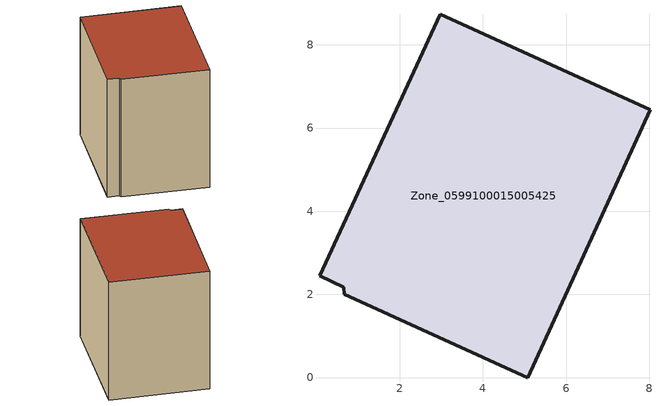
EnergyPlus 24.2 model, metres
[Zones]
Zone_0599100015005425
 floor ground (C_G): 0.07,2.45 2.97,8.73 8.02,6.45 5.08,0 0.66,2 0.65,2.17 z0.77
 wall outside (C_F): 5.08,0 8.02,6.45 2.97,8.73 0.07,2.45 0.65,2.17 0.66,2 5.08,0 z0.77:8
 roof outside (C_R): 2.97,8.73 0.07,2.45 0.65,2.17 0.66,2 5.08,0 8.02,6.45 z8
[BUILDING]
Pand.0599100015005425: North Axis=0; Terrain=City; Loads Convergence Tolerance Value=0.04; Temperature Convergence Tolerance Value=0.4; Solar Distribution=FullExterior; Maximum Number of Warmup Days=25; Minimum Number of Warmup Days=1
[Site:Location]
Rotterdam.The.Hague.AP_ZH_NLD Design_Conditions: Latitude=51.96; Longitude=4.45; Time Zone=1; Elevation=-4.5
[SITE:GROUNDTEMPERATURE:BUILDINGSURFACE]
18, 18, 18, 18, 18, 18, 18, 18, 18, 18, 18, 18
[MATERIAL] Thermal Absorptance=0.9; Solar Absorptance=0.7; Visible Absorptance=0.7
Name | Roughness | Thickness | Conductivity | Density | Specific Heat
G.TI.1965-1974 | MediumSmooth | 0.15 | 0.882353 | 540 | 1210
F.TI.1965-1974 | Rough | 0.3 | 0.697674 | 1920 | 840
R.TI.1965-1974 | MediumRough | 0.2 | 0.232558 | 1500 | 1000
[CONSTRUCTION]
C_G: G.TI.1965-1974
C_F: F.TI.1965-1974
C_R: R.TI.1965-1974
[ZONE]
Zone_0599100015005425: Type=1; Multiplier=1; Ceiling Height=Autocalculate; Volume=Autocalculate; Floor Area=autocalculate; Part of Total Floor Area=Yes
[ZONEINFILTRATION:DESIGNFLOWRATE]
Infil_Zone_0599100015005425: Zone or ZoneList or Space or SpaceList=Zone_0599100015005425; Schedule=AlwaysOn; Design Flow Rate Calculation Method=Flow/Area; Flow Rate per Floor Area=0.003; Constant Term Coefficient=1; Temperature Term Coefficient=0; Velocity Term Coefficient=0; Velocity Squared Term Coefficient=0
[HVACTEMPLATE:ZONE:IDEALLOADSAIRSYSTEM]
Zone_0599100015005425: Maximum Heating Supply Air Temperature=50; Minimum Cooling Supply Air Temperature=13; Maximum Heating Supply Air Humidity Ratio=0.0156; Minimum Cooling Supply Air Humidity Ratio=0.0077; Heating Limit=NoLimit; Cooling Limit=NoLimit; Dehumidification Control Type=ConstantSensibleHeatRatio; Cooling Sensible Heat Ratio=0.7; Dehumidification Setpoint=60; Humidification Control Type=None; Humidification Setpoint=30; Outdoor Air Method=None; Outdoor Air Flow Rate per Person=0.00944; Outdoor Air Flow Rate per Zone Floor Area=0; Outdoor Air Flow Rate per Zone=0; Demand Controlled Ventilation Type=None; Outdoor Air Economizer Type=NoEconomizer; Heat Recovery Type=None; Sensible Heat Recovery Effectiveness=0.7; Latent Heat Recovery Effectiveness=0.65
[ZONECONTROL:THERMOSTAT]
ThermostatControl_Zone_0599100015005425: Zone or ZoneList=Zone_0599100015005425; Control Type Schedule=DualSetpointControlType; Control 1=Thermostat_Zone_0599100015005425; Temperature Difference Between Cutout And Setpoint=0
[THERMOSTATSETPOINT:DUALSETPOINT]
Thermostat_Zone_0599100015005425: Heating Setpoint Temperature Schedule=HeatingSetpoint_Zone_0599100015005425; Cooling Setpoint Temperature Schedule=CoolingSetpoint_Zone_0599100015005425
[SCHEDULE:COMPACT]
HeatingSetpoint_Zone_0599100015005425: Through: 12/31, For: AllDays, Until: 24:00, 21
CoolingSetpoint_Zone_0599100015005425: Through: 12/31, For: AllDays, Until: 24:00, 24
DualSetpointControlType: Through: 12/31, For: AllDays, Until: 24:00, 4
AlwaysOn: Through: 12/31, For: AllDays, Until: 24:00, 1
